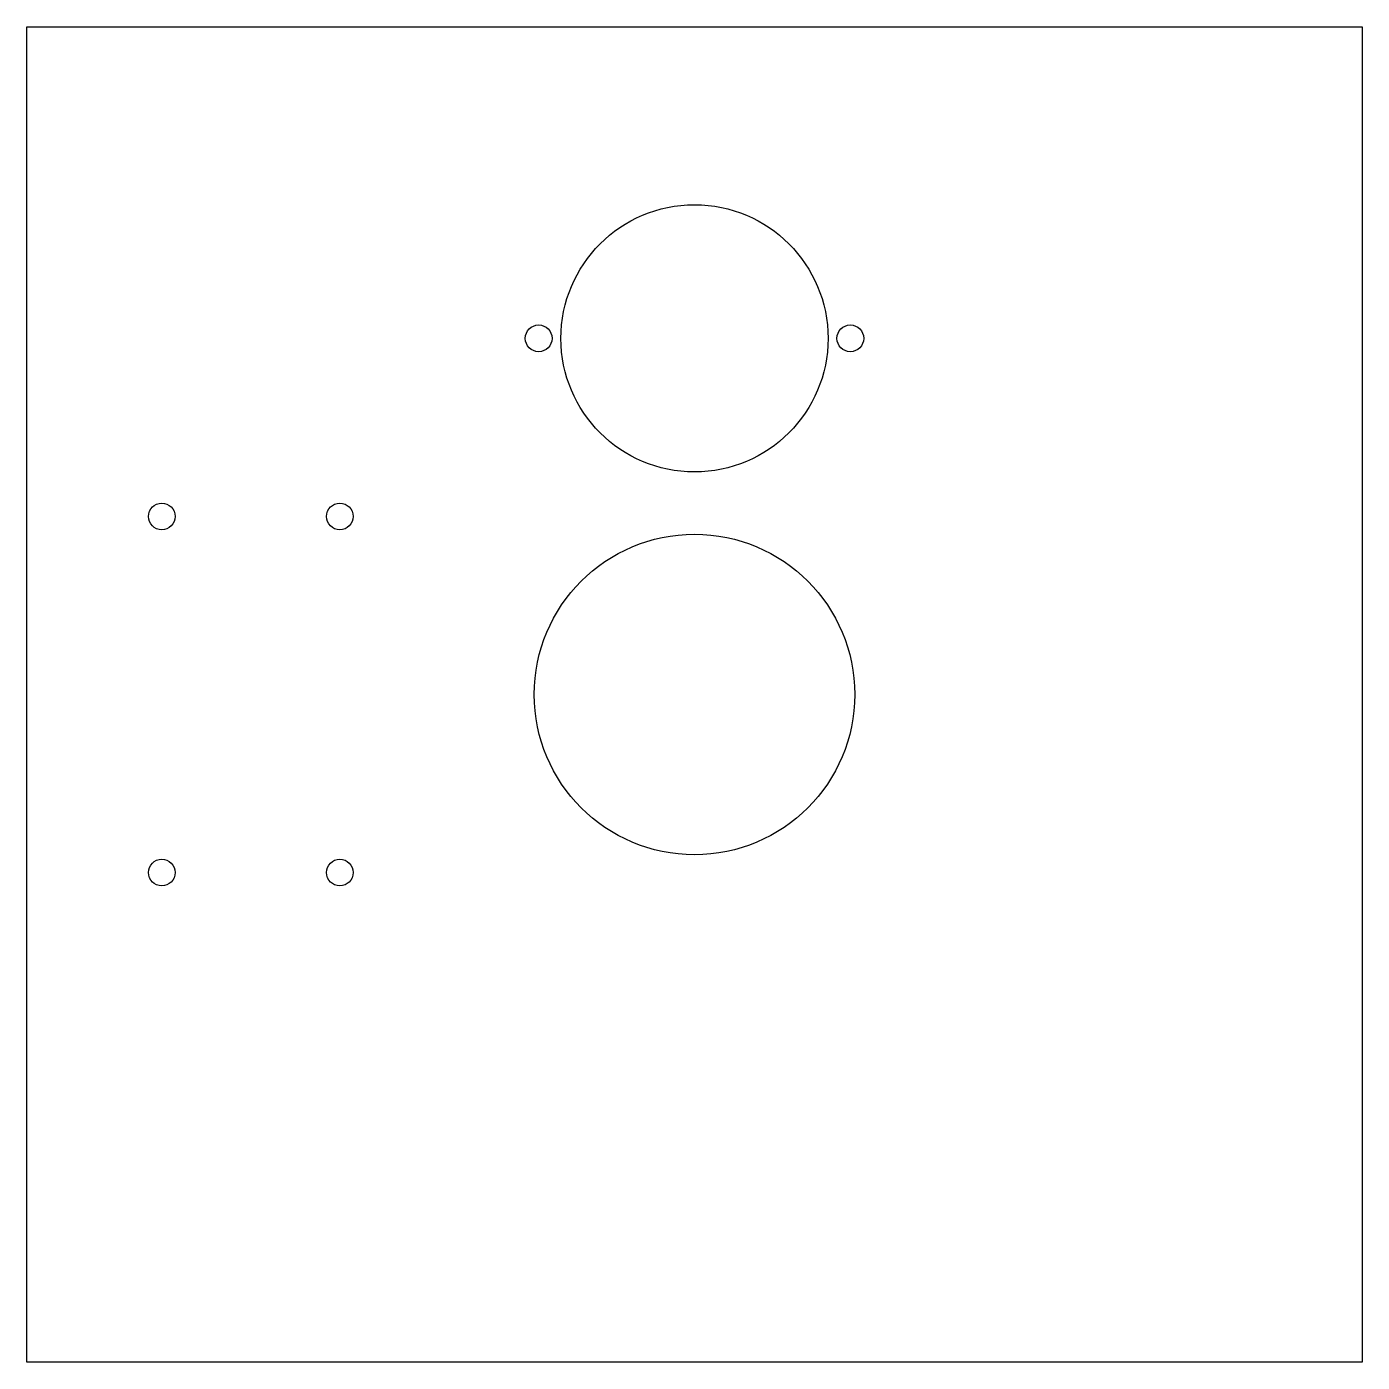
# Model space of a CAD drawing. Header units: millimetres. Extents: x -75 to 75, y -75 to 75.
import ezdxf

# ---------------------------------------------------------------- set-up
doc = ezdxf.new("R2010")
doc.units = ezdxf.units.MM
doc.layers.get('0').update_dxf_attribs({"linetype": 'CONTINUOUS'})

msp = doc.modelspace()

# ---------------------------------------------------------------- linework, layer by layer
msp.add_lwpolyline([(-75, 75), (75, 75), (75, -75), (-75, -75)], close=True)
for centre, radius in [((0, 40), 15), ((-17.5, 40), 1.5), ((17.5, 40), 1.5), ((-59.83, 20), 1.5), ((-39.83, 20), 1.5), ((0, 0), 18), ((-59.83, -20), 1.5), ((-39.83, -20), 1.5)]:
    msp.add_circle(centre, radius)

doc.saveas('drawing.dxf')
